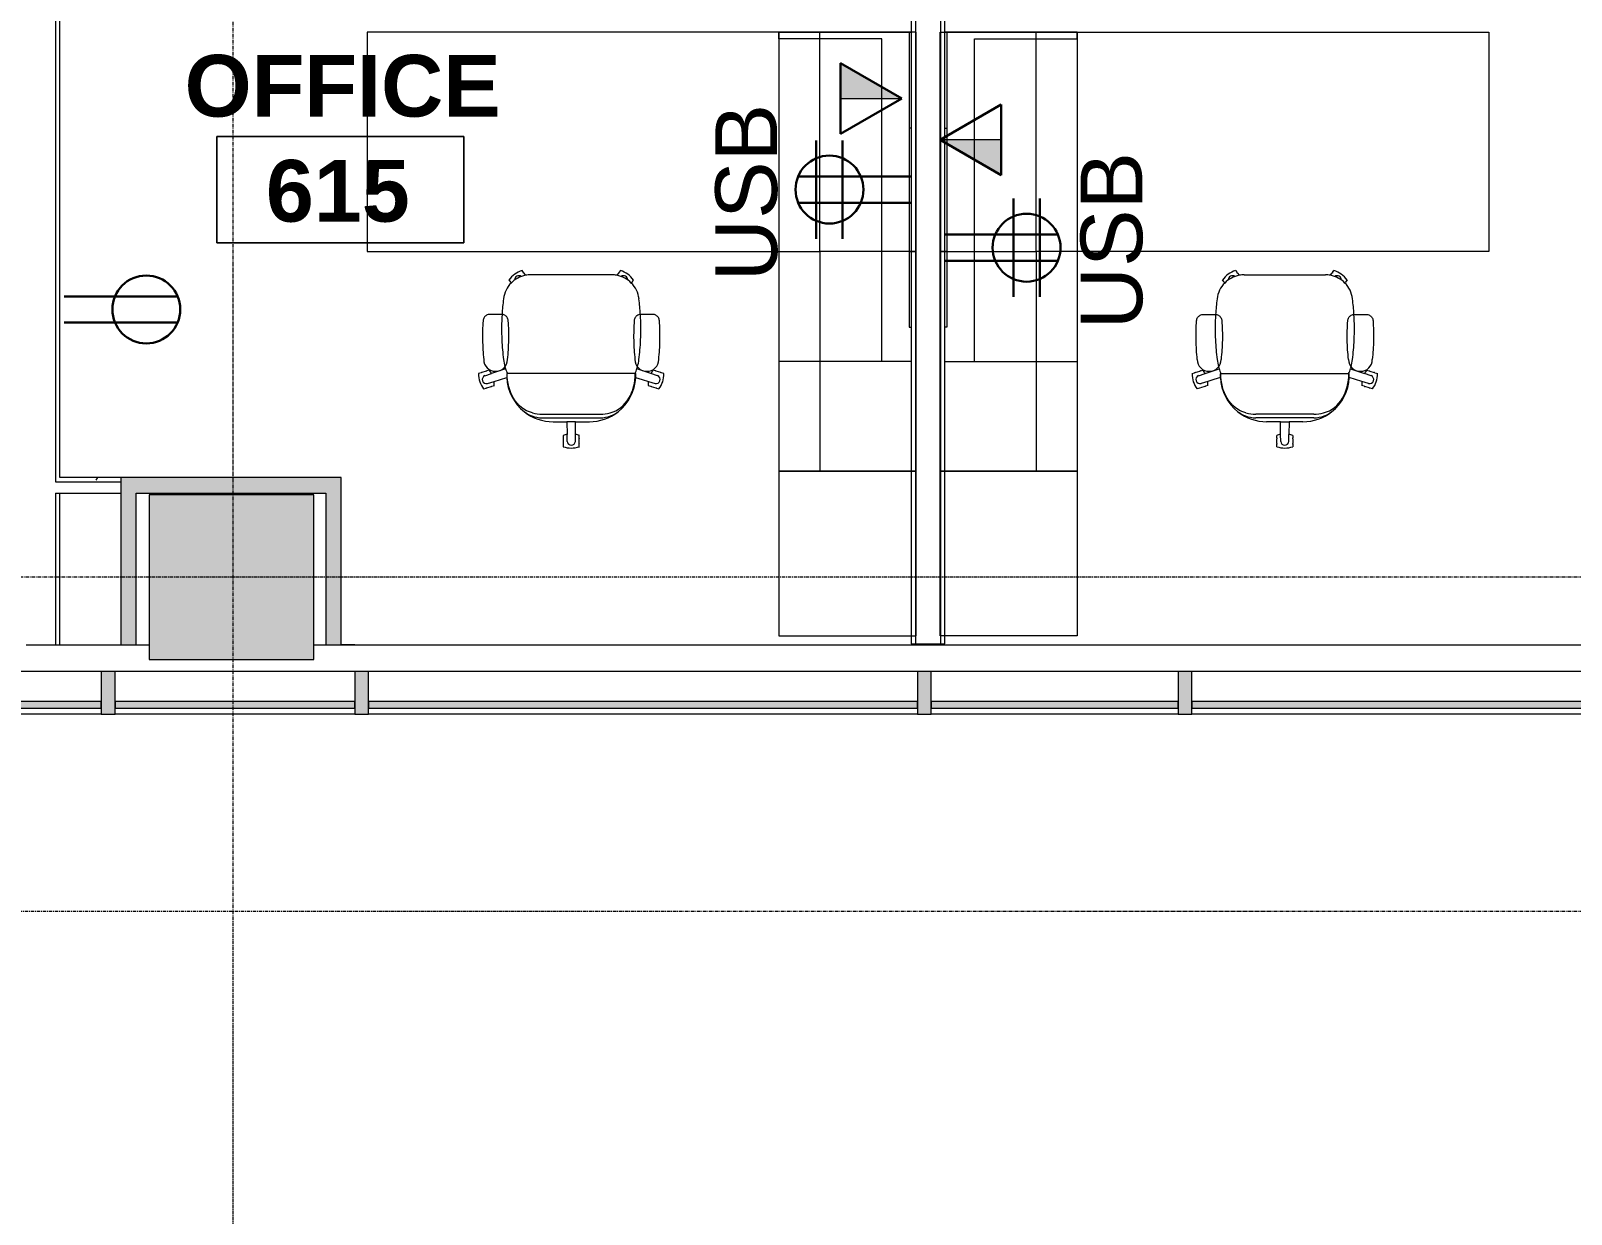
# Model space of a CAD drawing. Header units: inches. Extents: x 2468 to 4886, y -16 to 1381.
# Drawn here: x 3462.8 to 3687.3, y 247.3 to 419.8 of the extents above; entities that cross this region are included whole.
import ezdxf

# ---------------------------------------------------------------- set-up
doc = ezdxf.new("R2010")
doc.units = ezdxf.units.IN
doc.header["$MEASUREMENT"] = 0
doc.linetypes.add('Grid Line 1_2_', pattern=[0.875, 0.5, -0.125, 0.125, -0.125])
for name, color, linetype, lineweight in [('7200-WISCONSIN-AVE-6TH-FLOOR-031418_dwg', 8, 'Continuous', 9), ('A-ANNO-NOTE', 131, 'Continuous', 30), ('A-AREA-IDEN', 2, 'Continuous', 9), ('A-GLAZ-CURT', 52, 'Continuous', 9), ('A-GLAZ-CWMG', 51, 'Continuous', 13), ('A-WALL', 113, 'Continuous', 13), ('A-WALL-PATT', 111, 'Continuous', 13), ('Bb-col', 7, 'Continuous', 9), ('Bb-cor', 7, 'Continuous', 9), ('I-FURN', 30, 'Continuous', 9), ('I-WALL', 2, 'Continuous', 13), ('Propidex Polylines', 7, 'Continuous', 9), ('S-COLS', 52, 'Continuous', 13), ('S-GRID', 1, 'Continuous', 9)]:
    doc.layers.add(name, color=color, linetype=linetype, lineweight=lineweight)
doc.styles.add('Swis721 Lt BT', font='swissl.ttf', dxfattribs={"height": 9})
doc.styles.add('Swis721 Lt BT_B', font='', dxfattribs={"height": 9})
doc.styles.get('Swis721 Lt BT_B').set_extended_font_data('Swis721 Lt BT', bold=True)
pattern_1 = [(0, (0, 0), (30.72, 7.68), [1.267, -21.773, 1.267, -21.773, -122.88]), (0, (0, 0), (30.72, 7.68), [-46.08, 1.267, -44.813, 1.267, -21.773, -53.76]), (0, (0, 0), (30.72, 7.68), [-115.2, 1.267, -14.093, 1.267, -37.133]), (120, (11.52, 3.84), (-22.011075, 22.7643), [1.267, -21.773, 1.267, -21.773, -122.88]), (120, (11.52, 3.84), (-22.011075, 22.7643), [-46.08, 1.267, -44.813, 1.267, -21.773, -53.76]), (120, (11.52, 3.84), (-22.011075, 22.7643), [-115.2, 1.267, -14.093, 1.267, -37.133]), (240, (15.36, 19.2), (-8.708925, -30.4443), [1.267, -21.773, 1.267, -21.773, -122.88]), (240, (15.36, 19.2), (-8.708925, -30.4443), [-46.08, 1.267, -44.813, 1.267, -21.773, -53.76]), (240, (15.36, 19.2), (-8.708925, -30.4443), [-115.2, 1.267, -14.093, 1.267, -37.133])]

# ---------------------------------------------------------------- blocks, each defined once
blk = doc.blocks.new('Concrete-Rectangular-Column - 24 x 24-4901126-6TH FLOOR POWER _ SIGNAL')
at = {"layer": 'S-COLS', "lineweight": 9}
blk.add_hatch(color=7, dxfattribs=at).paths.add_polyline_path([(-12, -12), (12, -12), (12, 12), (-12, 12), (-12, 8.85)], flags=0)
at = {"layer": 'S-COLS', "color": 8, "lineweight": 20}
for p, q in [((12, 12), (-12, 12)), ((-12, 12), (-12, -12)), ((12, -12), (12, 12)), ((-12, -12), (12, -12))]:
    blk.add_line(p, q, dxfattribs=at)
blk = doc.blocks.new('Table-Teknion-Credenza_Top_for_Freestanding_Storage - CJCT20064-5122620-6TH FLOOR POWER _ SIGNAL')
at = {"layer": 'I-FURN'}
for p, q in [((-32, 10), (32, 10)), ((-32, -9), (-32, 10)), ((32, 10), (32, 4)), ((32, 4), (32, -9.3125)), ((-32, -9.3125), (-32, -9))]:
    blk.add_line(p, q, dxfattribs=at)
blk = doc.blocks.new('Storage-Teknion-Wall_Panel_Open_Shelves - CJWO3HF1432-5122621-6TH FLOOR POWER _ SIGNAL')
at = {"layer": 'I-FURN'}
for p, q in [((-16, 13), (16, 13)), ((-16, -1), (-16, 13)), ((16, 13), (16, -1)), ((16, -1), (-16, -1))]:
    blk.add_line(p, q, dxfattribs=at)
blk = doc.blocks.new('Storage-Teknion-Wall_Panel_Under_Wall_Mount_Storage_Tackable - CJWUT2HF32-5122622-6TH FLOOR POWER _ SIGNAL')
at = {"layer": 'I-FURN'}
for p, q in [((-16, 1), (16, 1)), ((-16, 0), (-16, 1)), ((16, 0), (-16, 0)), ((16, 1), (16, 0))]:
    blk.add_line(p, q, dxfattribs=at)
blk = doc.blocks.new('Support-Teknion-Power_Trunk_with_End_Gable - CJPTG292048-V29-6TH FLOOR POWER _ SIGNAL')
at = {"layer": 'I-FURN'}
for p, q in [((-24, 4.3125), (-24, 0)), ((-19, 4), (-19, 4.3125)), ((10, 4), (-19, 4)), ((10, 4.3125), (10, 4)), ((24, 4), (24, 4.3125)), ((24, -9), (24, 4)), ((-24, 0), (-8, 0)), ((-8, 0), (23, 0)), ((23, 0), (23, -9)), ((23, -9), (23, -15)), ((24, -15), (24, -9)), ((23, -15), (24, -15))]:
    blk.add_line(p, q, dxfattribs=at)
blk = doc.blocks.new('Table-Teknion-Run_Off_Fixed_Journal_Leg - CJRF3266-5471392-6TH FLOOR POWER _ SIGNAL')
at = {"layer": 'I-FURN'}
for p, q in [((-33, 16), (33, 16)), ((-33, -16), (-33, 16)), ((33, 16), (33, -16)), ((33, -16), (-33, -16))]:
    blk.add_line(p, q, dxfattribs=at)
blk = doc.blocks.new('Storage-Teknion-Tower_Pedestal_Coat_and_Open_Shelves - CJTPF692024-5122624-6TH FLOOR POWER _ SIGNAL')
at = {"layer": 'I-FURN'}
for p, q in [((-12, 0), (12, 0)), ((-12, -20), (-12, 0)), ((12, 0), (12, -20)), ((12, -20), (-12, -20))]:
    blk.add_line(p, q, dxfattribs=at)
blk = doc.blocks.new('Chair-Teknion-Projek - No Headrest_  Fixed T-Arms-V30-6TH FLOOR POWER _ SIGNAL')
at = {"layer": 'I-FURN'}
for p, q in [((-7.17, 11.87), (-6.95, 11.57)), ((-6.88, 11.48), (-6.65, 11.17)), ((-5.91, 11.24), (5.91, 11.24)), ((6.65, 11.17), (6.88, 11.48)), ((6.95, 11.57), (7.17, 11.87)), ((-8.86, 10.18), (-9.08, 10.49)), ((-8.76, 10.04), (-8.79, 10.09)), ((8.79, 10.09), (8.76, 10.04)), ((9.08, 10.49), (8.86, 10.18)), ((-11.87, 5.48), (-11.02, 5.48)), ((-11.02, 5.48), (-10.17, 5.48)), ((10.17, 5.48), (11.02, 5.48)), ((11.02, 5.48), (11.87, 5.48)), ((-13.51, -3.15), (-13.15, -3.03)), ((-13.04, -2.99), (-12.4, -2.79)), ((-12.59, -3.46), (-11.62, -3.13)), ((-12.29, -2.75), (-11.93, -2.64)), ((-11.24, -4.3), (-12.21, -4.6)), ((-9.39, -3.16), (9.39, -3.16)), ((12.22, -4.6), (11.24, -4.3)), ((12.59, -3.46), (11.62, -3.13)), ((11.93, -2.64), (12.29, -2.75)), ((12.4, -2.79), (13.04, -2.99)), ((13.15, -3.03), (13.51, -3.15)), ((-12.42, -5.28), (-12.78, -5.39)), ((-11.67, -5.03), (-12.31, -5.24)), ((-11.2, -4.88), (-11.56, -5)), ((11.56, -5), (11.2, -4.88)), ((12.31, -5.24), (11.67, -5.03)), ((12.78, -5.39), (12.42, -5.28)), ((4.23, -9.07), (-4.23, -9.07)), ((4.23, -9.61), (-4.23, -9.61)), ((-0.63, -10.17), (-2.65, -10.17)), ((-0.61, -12.02), (-0.63, -10.17)), ((-0.63, -10.17), (0.64, -10.17)), ((0.64, -10.17), (0.61, -12.02)), ((2.65, -10.17), (0.64, -10.17)), ((-1.18, -12.54), (-1.18, -12.17)), ((-1.18, -13.33), (-1.18, -12.66)), ((-1.18, -13.82), (-1.18, -13.45)), ((-0.6, -13.04), (-0.61, -12.02)), ((0.6, -13.04), (0.61, -12.02)), ((1.18, -12.17), (1.18, -12.54)), ((1.18, -12.66), (1.18, -13.33)), ((1.18, -13.45), (1.18, -13.82))]:
    blk.add_line(p, q, dxfattribs=at)
at = {"layer": 'I-FURN', "flags": 128}
for points in [[(-11.62, -3.13), (-10.6, -2.79), (-9.58, -2.44)], [(-9.39, -3.72), (-10.32, -4.01), (-11.24, -4.3)], [(11.24, -4.3), (10.32, -4.01), (9.39, -3.72)], [(9.58, -2.44), (10.6, -2.79), (11.62, -3.13)]]:
    blk.add_lwpolyline(points, dxfattribs=at)
at = {"layer": 'I-FURN'}
for centre, radius, start, end in [((-6.1, 8.39), 3.64, 107.0766, 144.9234), ((-7, 11.54), 0.062, 320.5051, 36), ((-6.93, 11.44), 0.062, 36, 111.4949), ((-5.91, 7.24), 4, 90, 100.7159), ((5.91, 7.24), 4, 79.2841, 90), ((6.93, 11.44), 0.062, 68.5051, 144), ((7, 11.54), 0.062, 144, 219.4949), ((6.1, 8.39), 3.64, 35.0766, 72.9234), ((-5.91, 7.24), 4, 135.4062, 172.7165), ((-8.81, 10.22), 0.062, 216, 291.4949), ((-8.74, 10.12), 0.062, 140.5051, 216), ((-5.91, 7.24), 4, 100.7159, 135.4062), ((-7.64, 10.51), 0.6, 53.6044, 182.0177), ((5.91, 7.24), 4, 44.5938, 79.2841), ((7.64, 10.51), 0.6, 357.9823, 126.3956), ((5.91, 7.24), 4, 7.2835, 44.5938), ((8.81, 10.22), 0.062, 248.5051, 324), ((8.74, 10.12), 0.062, 324, 39.4949), ((24.63, 3.33), 34.78, 172.7165, 176.4781), ((-24.63, 3.33), 34.78, 3.5219, 7.2835), ((24.63, 3.33), 34.78, 176.4781, 182.5921), ((-24.63, 3.33), 34.78, 357.4079, 3.5219), ((24.25, 3.32), 34.4, 182.6596, 187.3674), ((-24.25, 3.32), 34.4, 352.6326, 357.3404), ((-11.07, -1.13), 1.68, 178.9486, 271.7629), ((-10.97, -1.13), 1.68, 268.2371, 1.0513), ((-1.73, -0.04), 8.21, 187.3674, 194.9992), ((-1.73, -0.04), 8.21, 194.9992, 196.9886), ((10.97, -1.13), 1.68, 178.9487, 271.7629), ((1.73, -0.04), 8.21, 343.0114, 345.0008), ((1.73, -0.04), 8.21, 345.0008, 352.6326), ((11.07, -1.13), 1.68, 268.2371, 1.0514), ((-9.87, -3.21), 3.64, 179.0766, 216.9234), ((-13.13, -3.09), 0.062, 32.5051, 108), ((-13.02, -3.05), 0.062, 108, 183.4949), ((-12.36, -4.01), 0.6, 112.6052, 284.2997), ((-12.38, -2.85), 0.062, 32.5051, 108), ((-12.27, -2.81), 0.062, 108, 183.4949), ((-14.86, -4.83), 3.65, 27.6577, 36.875), ((-14.86, -4.83), 3.65, 359.125, 8.3423), ((-5.24, -1.24), 4.5, 195.45, 205.2697), ((-3.3, -3.44), 6.1, 177.3817, 182.6183), ((-2.64, -3.42), 6.76, 182.5778, 231.7498), ((2.64, -3.42), 6.76, 308.2502, 357.4222), ((5.25, -1.25), 4.49, 334.7208, 344.5595), ((2.64, -3.42), 6.76, 357.298, 2.149), ((14.86, -4.83), 3.65, 171.6577, 180.875), ((14.86, -4.83), 3.65, 143.125, 152.3423), ((12.36, -4.01), 0.6, 256.6052, 67.3948), ((12.27, -2.81), 0.062, 356.5051, 72), ((12.38, -2.85), 0.062, 72, 147.4949), ((9.87, -3.21), 3.64, 323.0766, 0.9234), ((13.02, -3.05), 0.062, 356.5051, 72), ((13.13, -3.09), 0.062, 72, 147.4949), ((-12.44, -5.22), 0.062, 288, 3.4949), ((-12.33, -5.18), 0.062, 212.5051, 288), ((-11.69, -4.98), 0.062, 288, 3.4949), ((-11.58, -4.94), 0.062, 212.5051, 288), ((11.58, -4.94), 0.062, 252, 327.4949), ((11.69, -4.98), 0.062, 176.5051, 252), ((12.33, -5.18), 0.062, 252, 327.4949), ((12.44, -5.22), 0.062, 176.5051, 252), ((-2.65, -3.42), 6.75, 231.7498, 270), ((-4.23, -5.34), 4.26, 232.4396, 249.1668), ((-4.46, -4.82), 4.25, 253.6072, 273.1858), ((2.65, -3.42), 6.75, 270, 308.2502), ((4.46, -4.82), 4.25, 266.8142, 286.3928), ((4.23, -5.34), 4.26, 290.8332, 307.5604), ((-4.23, -5.34), 4.26, 249.1668, 270), ((4.23, -5.34), 4.26, 270, 290.8332), ((0, -15.62), 3.65, 99.6577, 108.875), ((-1.12, -12.54), 0.062, 180, 255.4949), ((-1.12, -12.66), 0.062, 104.5051, 180), ((-1.12, -13.33), 0.062, 180, 255.4949), ((-1.12, -13.45), 0.062, 104.5051, 180), ((0, -12.99), 0.6, 184.6052, 355.3948), ((0, -15.62), 3.65, 71.125, 80.3423), ((1.12, -12.54), 0.062, 284.5051, 0), ((1.12, -12.66), 0.062, 360, 75.4949), ((1.12, -13.33), 0.062, 284.5051, 360), ((1.12, -13.45), 0.062, 360, 75.4949), ((0, -10.37), 3.64, 251.0766, 288.9234)]:
    blk.add_arc(centre, radius, start, end, dxfattribs=at)
for points in [[(-12.75, -1.09), (-12.85, -0.16), (-12.97, 1.72), (-12.93, 3.6), (-12.86, 4.54)], [(-12.86, 4.54), (-12.85, 4.63), (-12.82, 4.79), (-12.71, 5.02), (-12.55, 5.21), (-12.35, 5.36), (-12.12, 5.46), (-11.95, 5.48), (-11.87, 5.48)], [(-10.17, 5.48), (-10.08, 5.48), (-9.92, 5.46), (-9.68, 5.36), (-9.48, 5.21), (-9.32, 5.02), (-9.21, 4.79), (-9.18, 4.63), (-9.18, 4.54)], [(-9.18, 4.54), (-9.11, 3.6), (-9.06, 1.72), (-9.18, -0.16), (-9.29, -1.09)], [(9.29, -1.09), (9.18, -0.16), (9.06, 1.72), (9.11, 3.6), (9.18, 4.54)], [(9.18, 4.54), (9.18, 4.63), (9.21, 4.79), (9.32, 5.02), (9.48, 5.21), (9.68, 5.36), (9.92, 5.46), (10.08, 5.48), (10.17, 5.48)], [(11.87, 5.48), (11.95, 5.48), (12.12, 5.46), (12.35, 5.36), (12.55, 5.21), (12.71, 5.02), (12.82, 4.79), (12.85, 4.63), (12.86, 4.54)], [(12.86, 4.54), (12.93, 3.6), (12.97, 1.72), (12.85, -0.16), (12.75, -1.09)], [(-5.66, -8.9), (-8.07, -8.21), (-9.33, -5.79), (-9.33, -3.16)], [(5.66, -8.9), (8.07, -8.21), (9.33, -5.79), (9.33, -3.16)]]:
    blk.add_open_spline(points, degree=3, dxfattribs=at)
blk = doc.blocks.new('Storage-Teknion-Pedestal_Unfinished_Top_2_High - CJPCSB2016-5122890-6TH FLOOR POWER _ SIGNAL')
at = {"layer": 'I-FURN'}
for p, q in [((-8, 0), (8, 0)), ((-8, -6), (-8, 0)), ((8, 0), (8, -6)), ((-8, -19.3125), (-8, -6)), ((8, -6), (8, -19.3125))]:
    blk.add_line(p, q, dxfattribs=at)
blk = doc.blocks.new('Table-Teknion-Credenza_Top_for_Freestanding_Storage - CJCT20064-V36-6TH FLOOR POWER _ SIGNAL')
at = {"layer": 'I-FURN'}
for p, q in [((-32, 9.3125), (-32, 9)), ((-32, 9), (-32, -10)), ((32, -4), (32, 9.3125)), ((32, -10), (32, -4)), ((-32, -10), (32, -10))]:
    blk.add_line(p, q, dxfattribs=at)
blk = doc.blocks.new('Storage-Teknion-Wall_Panel_Open_Shelves - CJWO3HF1432-5115850-6TH FLOOR POWER _ SIGNAL')
at = {"layer": 'I-FURN'}
for p, q in [((16, 1), (-16, 1)), ((-16, 1), (-16, -13)), ((16, -13), (16, 1)), ((-16, -13), (16, -13))]:
    blk.add_line(p, q, dxfattribs=at)
blk = doc.blocks.new('Storage-Teknion-Wall_Panel_Under_Wall_Mount_Storage_Tackable - CJWUT2HF32-5115851-6TH FLOOR POWER _ SIGNAL')
at = {"layer": 'I-FURN'}
for p, q in [((16, 0), (-16, 0)), ((-16, 0), (-16, -1)), ((-16, -1), (16, -1)), ((16, -1), (16, 0))]:
    blk.add_line(p, q, dxfattribs=at)
blk = doc.blocks.new('Support-Teknion-Power_Trunk_with_End_Gable - CJPTG292048-V37-6TH FLOOR POWER _ SIGNAL')
at = {"layer": 'I-FURN'}
for p, q in [((23, 15), (24, 15)), ((23, 9), (23, 15)), ((24, 15), (24, 9)), ((23, 0), (23, 9)), ((24, 9), (24, -4)), ((-24, 0), (-8, 0)), ((-24, -4.3125), (-24, 0)), ((-8, 0), (23, 0)), ((-19, -4), (-19, -4.3125)), ((10, -4), (-19, -4)), ((10, -4.3125), (10, -4)), ((24, -4), (24, -4.3125))]:
    blk.add_line(p, q, dxfattribs=at)
blk = doc.blocks.new('Table-Teknion-Run_Off_Fixed_Journal_Leg - CJRF3266-5115852-6TH FLOOR POWER _ SIGNAL')
at = {"layer": 'I-FURN'}
for p, q in [((33, 16), (-33, 16)), ((-33, 16), (-33, -16)), ((33, -16), (33, 16)), ((-33, -16), (33, -16))]:
    blk.add_line(p, q, dxfattribs=at)
blk = doc.blocks.new('Storage-Teknion-Tower_Pedestal_Coat_and_Open_Shelves - CJTPF692024-5115853-6TH FLOOR POWER _ SIGNAL')
at = {"layer": 'I-FURN'}
for p, q in [((12, 20), (-12, 20)), ((-12, 20), (-12, 0)), ((12, 0), (12, 20)), ((-12, 0), (12, 0))]:
    blk.add_line(p, q, dxfattribs=at)
blk = doc.blocks.new('Chair-Teknion-Projek - No Headrest_  Fixed T-Arms-V46-6TH FLOOR POWER _ SIGNAL')
at = {"layer": 'I-FURN'}
for p, q in [((-1.18, 13.82), (-1.18, 13.45)), ((1.18, 13.45), (1.18, 13.82)), ((-1.18, 13.33), (-1.18, 12.66)), ((-1.18, 12.54), (-1.18, 12.17)), ((-0.61, 12.02), (-0.63, 10.17)), ((-0.6, 13.04), (-0.61, 12.02)), ((0.6, 13.04), (0.61, 12.02)), ((0.64, 10.17), (0.61, 12.02)), ((1.18, 12.66), (1.18, 13.33)), ((1.18, 12.17), (1.18, 12.54)), ((4.23, 9.61), (-4.23, 9.61)), ((4.23, 9.07), (-4.23, 9.07)), ((-0.63, 10.17), (-2.65, 10.17)), ((-0.63, 10.17), (0.64, 10.17)), ((2.65, 10.17), (0.64, 10.17)), ((-12.42, 5.28), (-12.78, 5.39)), ((-11.67, 5.03), (-12.31, 5.24)), ((-11.24, 4.3), (-12.21, 4.6)), ((-11.2, 4.88), (-11.56, 5)), ((11.56, 5), (11.2, 4.88)), ((12.22, 4.6), (11.24, 4.3)), ((12.31, 5.24), (11.67, 5.03)), ((12.78, 5.39), (12.42, 5.28)), ((-13.51, 3.15), (-13.15, 3.03)), ((-13.04, 2.99), (-12.4, 2.79)), ((-12.59, 3.46), (-11.62, 3.13)), ((-12.29, 2.75), (-11.93, 2.64)), ((-9.39, 3.16), (9.39, 3.16)), ((12.59, 3.46), (11.62, 3.13)), ((11.93, 2.64), (12.29, 2.75)), ((12.4, 2.79), (13.04, 2.99)), ((13.15, 3.03), (13.51, 3.15)), ((-11.87, -5.48), (-11.02, -5.48)), ((-11.02, -5.48), (-10.17, -5.48)), ((10.17, -5.48), (11.02, -5.48)), ((11.02, -5.48), (11.87, -5.48)), ((-8.86, -10.18), (-9.08, -10.49)), ((-8.76, -10.04), (-8.79, -10.09)), ((-6.88, -11.48), (-6.65, -11.17)), ((6.65, -11.17), (6.88, -11.48)), ((8.79, -10.09), (8.76, -10.04)), ((9.08, -10.49), (8.86, -10.18)), ((-7.17, -11.87), (-6.95, -11.57)), ((-5.91, -11.24), (5.91, -11.24)), ((6.95, -11.57), (7.17, -11.87))]:
    blk.add_line(p, q, dxfattribs=at)
at = {"layer": 'I-FURN', "flags": 128}
for points in [[(-11.62, 3.13), (-10.6, 2.79), (-9.58, 2.44)], [(-9.39, 3.72), (-10.32, 4.01), (-11.24, 4.3)], [(11.24, 4.3), (10.32, 4.01), (9.39, 3.72)], [(9.58, 2.44), (10.6, 2.79), (11.62, 3.13)]]:
    blk.add_lwpolyline(points, dxfattribs=at)
at = {"layer": 'I-FURN'}
for centre, radius, start, end in [((0, 10.37), 3.64, 71.0766, 108.9234), ((0, 12.99), 0.6, 4.6052, 175.3948), ((-1.12, 13.45), 0.062, 180, 255.4949), ((-1.12, 13.33), 0.062, 104.5051, 180), ((-1.12, 12.66), 0.062, 180, 255.4949), ((-1.12, 12.54), 0.062, 104.5051, 180), ((0, 15.62), 3.65, 251.125, 260.3423), ((0, 15.62), 3.65, 279.6577, 288.875), ((1.12, 13.45), 0.062, 284.5051, 0), ((1.12, 13.33), 0.062, 0, 75.4949), ((1.12, 12.66), 0.062, 284.5051, 0), ((1.12, 12.54), 0.062, 360, 75.4949), ((-2.65, 3.42), 6.75, 90, 128.2502), ((-4.23, 5.34), 4.26, 110.8332, 127.5604), ((-4.23, 5.34), 4.26, 90, 110.8332), ((-4.46, 4.82), 4.25, 86.8142, 106.3928), ((2.65, 3.42), 6.75, 51.7498, 90), ((4.23, 5.34), 4.26, 69.1668, 90), ((4.46, 4.82), 4.25, 73.6072, 93.1858), ((4.23, 5.34), 4.26, 52.4396, 69.1668), ((-2.64, 3.42), 6.76, 128.2502, 177.4222), ((2.64, 3.42), 6.76, 2.5778, 51.7498), ((-9.87, 3.21), 3.64, 143.0766, 180.9234), ((-12.36, 4.01), 0.6, 75.7003, 247.3948), ((-12.44, 5.22), 0.062, 356.5051, 72), ((-12.33, 5.18), 0.062, 72, 147.4949), ((-11.69, 4.98), 0.062, 356.5051, 72), ((-11.58, 4.94), 0.062, 72, 147.4949), ((-14.86, 4.83), 3.65, 351.6577, 0.875), ((14.86, 4.83), 3.65, 179.125, 188.3423), ((11.58, 4.94), 0.062, 32.5051, 108), ((11.69, 4.98), 0.062, 108, 183.4949), ((12.36, 4.01), 0.6, 292.6052, 103.3948), ((12.33, 5.18), 0.062, 32.5051, 108), ((12.44, 5.22), 0.062, 108, 183.4949), ((9.87, 3.21), 3.64, 359.0766, 36.9234), ((-13.13, 3.09), 0.062, 252, 327.4949), ((-13.02, 3.05), 0.062, 176.5051, 252), ((-11.07, 1.13), 1.68, 88.2371, 181.0514), ((-12.38, 2.85), 0.062, 252, 327.4949), ((-12.27, 2.81), 0.062, 176.5051, 252), ((-14.86, 4.83), 3.65, 323.125, 332.3423), ((-10.97, 1.13), 1.68, 358.9487, 91.7629), ((-1.73, 0.04), 8.21, 163.0114, 165.0008), ((-5.24, 1.24), 4.5, 154.7303, 164.55), ((-3.3, 3.44), 6.1, 177.3817, 182.6183), ((10.97, 1.13), 1.68, 88.2371, 181.0513), ((5.25, 1.25), 4.49, 15.4405, 25.2792), ((2.64, 3.42), 6.76, 357.851, 2.702), ((1.73, 0.04), 8.21, 14.9992, 16.9886), ((11.07, 1.13), 1.68, 358.9486, 91.7629), ((14.86, 4.83), 3.65, 207.6577, 216.875), ((12.27, 2.81), 0.062, 288, 3.4949), ((12.38, 2.85), 0.062, 212.5051, 288), ((13.02, 3.05), 0.062, 288, 3.4949), ((13.13, 3.09), 0.062, 212.5051, 288), ((24.25, -3.32), 34.4, 172.6326, 177.3404), ((-1.73, 0.04), 8.21, 165.0008, 172.6326), ((1.73, 0.04), 8.21, 7.3674, 14.9992), ((-24.25, -3.32), 34.4, 2.6596, 7.3674), ((24.63, -3.33), 34.78, 177.4079, 183.5219), ((-24.63, -3.33), 34.78, 356.4781, 2.5921), ((24.63, -3.33), 34.78, 183.5219, 187.2835), ((-24.63, -3.33), 34.78, 352.7165, 356.4781), ((-5.91, -7.24), 4, 187.2835, 224.5938), ((5.91, -7.24), 4, 315.4062, 352.7165), ((-6.1, -8.39), 3.64, 215.0766, 252.9234), ((-8.81, -10.22), 0.062, 68.5051, 144), ((-8.74, -10.12), 0.062, 144, 219.4949), ((-5.91, -7.24), 4, 224.5938, 259.2841), ((-7.64, -10.51), 0.6, 177.9823, 306.3956), ((-5.91, -7.24), 4, 259.2841, 270), ((5.91, -7.24), 4, 270, 280.7159), ((5.91, -7.24), 4, 280.7159, 315.4062), ((6.1, -8.39), 3.64, 287.0766, 324.9234), ((7.64, -10.51), 0.6, 233.6044, 2.0177), ((8.74, -10.12), 0.062, 320.5051, 36), ((8.81, -10.22), 0.062, 36, 111.4949), ((-6.93, -11.44), 0.062, 248.5051, 324), ((-7, -11.54), 0.062, 324, 39.4949), ((6.93, -11.44), 0.062, 216, 291.4949), ((7, -11.54), 0.062, 140.5051, 216)]:
    blk.add_arc(centre, radius, start, end, dxfattribs=at)
for points in [[(-5.66, 8.9), (-8.07, 8.21), (-9.33, 5.79), (-9.33, 3.16)], [(5.66, 8.9), (8.07, 8.21), (9.33, 5.79), (9.33, 3.16)], [(-12.75, 1.09), (-12.85, 0.16), (-12.97, -1.72), (-12.93, -3.6), (-12.86, -4.54)], [(-9.18, -4.54), (-9.11, -3.6), (-9.06, -1.72), (-9.18, 0.16), (-9.29, 1.09)], [(9.29, 1.09), (9.18, 0.16), (9.06, -1.72), (9.11, -3.6), (9.18, -4.54)], [(12.86, -4.54), (12.93, -3.6), (12.97, -1.72), (12.85, 0.16), (12.75, 1.09)], [(-12.86, -4.54), (-12.85, -4.63), (-12.82, -4.79), (-12.71, -5.02), (-12.55, -5.21), (-12.35, -5.36), (-12.12, -5.46), (-11.95, -5.48), (-11.87, -5.48)], [(-10.17, -5.48), (-10.08, -5.48), (-9.92, -5.46), (-9.68, -5.36), (-9.48, -5.21), (-9.32, -5.02), (-9.21, -4.79), (-9.18, -4.63), (-9.18, -4.54)], [(9.18, -4.54), (9.18, -4.63), (9.21, -4.79), (9.32, -5.02), (9.48, -5.21), (9.68, -5.36), (9.92, -5.46), (10.08, -5.48), (10.17, -5.48)], [(11.87, -5.48), (11.95, -5.48), (12.12, -5.46), (12.35, -5.36), (12.55, -5.21), (12.71, -5.02), (12.82, -4.79), (12.85, -4.63), (12.86, -4.54)]]:
    blk.add_open_spline(points, degree=3, dxfattribs=at)
blk = doc.blocks.new('Storage-Teknion-Pedestal_Unfinished_Top_2_High - CJPCSB2016-V38-6TH FLOOR POWER _ SIGNAL')
at = {"layer": 'I-FURN'}
for p, q in [((-8, 19.3125), (-8, 6)), ((8, 6), (8, 19.3125)), ((-8, 6), (-8, 0)), ((8, 0), (8, 6)), ((-8, 0), (8, 0))]:
    blk.add_line(p, q, dxfattribs=at)
blk = doc.blocks.new('System Panel - Glazed-5927105-6TH FLOOR POWER _ SIGNAL')
at = {"layer": 'A-GLAZ-CURT'}
blk.add_hatch(color=7, dxfattribs=at).paths.add_polyline_path([(42.06, -0.5), (42.06, 0.5), (-42.06, 0.5), (-42.06, -0.5)], flags=0)
at = {"layer": 'A-GLAZ-CURT', "color": 8, "lineweight": 20}
for p, q in [((42.06, 0.5), (-42.06, 0.5)), ((-42.06, 0.5), (-42.06, -0.5)), ((42.06, -0.5), (42.06, 0.5)), ((-42.06, -0.5), (42.06, -0.5))]:
    blk.add_line(p, q, dxfattribs=at)
blk = doc.blocks.new('System Panel - Glazed-5927106-6TH FLOOR POWER _ SIGNAL')
at = {"layer": 'A-GLAZ-CURT'}
blk.add_hatch(color=7, dxfattribs=at).paths.add_polyline_path([(17.48, -0.5), (17.48, 0.5), (-17.48, 0.5), (-17.48, -0.5)], flags=0)
at = {"layer": 'A-GLAZ-CURT', "color": 8, "lineweight": 20}
for p, q in [((17.48, 0.5), (-17.48, 0.5)), ((-17.48, 0.5), (-17.48, -0.5)), ((17.48, -0.5), (17.48, 0.5)), ((-17.48, -0.5), (17.48, -0.5))]:
    blk.add_line(p, q, dxfattribs=at)
blk = doc.blocks.new('System Panel - Glazed-5927107-6TH FLOOR POWER _ SIGNAL')
at = {"layer": 'A-GLAZ-CURT'}
blk.add_hatch(color=7, dxfattribs=at).paths.add_polyline_path([(40, -0.5), (40, 0.5), (-40, 0.5), (-40, -0.5)], flags=0)
at = {"layer": 'A-GLAZ-CURT', "color": 8, "lineweight": 20}
for p, q in [((40, 0.5), (-40, 0.5)), ((-40, 0.5), (-40, -0.5)), ((40, -0.5), (40, 0.5)), ((-40, -0.5), (40, -0.5))]:
    blk.add_line(p, q, dxfattribs=at)
blk = doc.blocks.new('System Panel - Glazed-5927108-6TH FLOOR POWER _ SIGNAL')
at = {"layer": 'A-GLAZ-CURT'}
blk.add_hatch(color=7, dxfattribs=at).paths.add_polyline_path([(18, -0.5), (18, 0.5), (-18, 0.5), (-18, -0.5)], flags=0)
at = {"layer": 'A-GLAZ-CURT', "color": 8, "lineweight": 20}
for p, q in [((18, 0.5), (-18, 0.5)), ((-18, 0.5), (-18, -0.5)), ((18, -0.5), (18, 0.5)), ((-18, -0.5), (18, -0.5))]:
    blk.add_line(p, q, dxfattribs=at)
blk = doc.blocks.new('Rectangular Mullion - 2_ x 6_ rectangular-5927116-6TH FLOOR POWER _ SIGNAL')
at = {"layer": 'A-GLAZ-CWMG', "lineweight": 9}
blk.add_hatch(color=7, dxfattribs=at).paths.add_polyline_path([(-1, 1.37), (1, 1.37), (1, -4.88), (-1, -4.88), (-1, -3.1)], flags=0)
at = {"layer": 'A-GLAZ-CWMG', "color": 8, "lineweight": 20}
for p, q in [((-1, 1.37), (1, 1.37)), ((-1, -4.88), (-1, 1.37)), ((1, 1.37), (1, -4.88)), ((1, -4.88), (-1, -4.88))]:
    blk.add_line(p, q, dxfattribs=at)
blk = doc.blocks.new('Rectangular Mullion - 2_ x 6_ rectangular-5909326-6TH FLOOR POWER _ SIGNAL')
at = {"layer": 'A-GLAZ-CWMG', "lineweight": 9}
for p, q in [((3473.04, 326.38), (3388.91, 326.38)), ((3473.04, 320.13), (3388.91, 320.13))]:
    blk.add_line(p, q, dxfattribs=at)
blk = doc.blocks.new('Rectangular Mullion - 2_ x 6_ rectangular-5909327-6TH FLOOR POWER _ SIGNAL')
at = {"layer": 'A-GLAZ-CWMG', "lineweight": 9}
for p, q in [((3510, 326.38), (3475.04, 326.38)), ((3510, 320.13), (3475.04, 320.13))]:
    blk.add_line(p, q, dxfattribs=at)
blk = doc.blocks.new('Rectangular Mullion - 2_ x 6_ rectangular-5909328-6TH FLOOR POWER _ SIGNAL')
at = {"layer": 'A-GLAZ-CWMG', "lineweight": 9}
for p, q in [((3592, 326.38), (3512, 326.38)), ((3592, 320.13), (3512, 320.13))]:
    blk.add_line(p, q, dxfattribs=at)
blk = doc.blocks.new('Rectangular Mullion - 2_ x 6_ rectangular-5909329-6TH FLOOR POWER _ SIGNAL')
at = {"layer": 'A-GLAZ-CWMG', "lineweight": 9}
for p, q in [((3630, 326.38), (3594, 326.38)), ((3630, 320.13), (3594, 320.13))]:
    blk.add_line(p, q, dxfattribs=at)
blk = doc.blocks.new('7200-WISCONSIN-AVE-6TH-FLOOR-031418_dwg-5450642-6TH FLOOR POWER _ SIGNAL')
at = {"layer": 'Bb-col'}
blk.add_line((3504, 352.13), (3480, 352.13), dxfattribs=at)
at = {"layer": 'Bb-cor'}
for p, q in [((3510, 330.25), (3508, 330.25)), ((3630, 330.25), (3716, 330.25))]:
    blk.add_line(p, q, dxfattribs=at)
at = {"layer": 'Bb-cor', "flags": 128}
for points in [[(3466.98, 330.25), (3475.04, 330.25), (3475.88, 330.25)], [(3510, 330.25), (3594, 330.25), (3630, 330.25)]]:
    blk.add_lwpolyline(points, dxfattribs=at)
at = {"layer": 'Propidex Polylines'}
for p, q in [((3475.04, 330.25), (3475.88, 330.25)), ((3478.13, 330.25), (3480, 330.25)), ((3504, 330.25), (3505.75, 330.25)), ((3508, 330.25), (3510, 330.25)), ((3594, 330.26), (3630, 330.26))]:
    blk.add_line(p, q, dxfattribs=at)
blk = doc.blocks.new('Room Tag - Room Name and Number-3379422-6TH FLOOR POWER _ SIGNAL')
at = {"layer": 'A-AREA-IDEN'}
for p, q in [((-0.1881, -0.1636), (-0.1881, -0.0018)), ((-0.1881, -0.0018), (0.1869, -0.0018)), ((0.1869, -0.0018), (-0.1881, -0.0018)), ((-0.1881, -0.0018), (-0.1881, -0.1636)), ((0.1869, -0.0018), (0.1869, -0.1636)), ((0.1869, -0.1636), (0.1869, -0.0018)), ((0.1869, -0.1636), (-0.1881, -0.1636)), ((-0.1881, -0.1636), (0.1869, -0.1636))]:
    blk.add_line(p, q, dxfattribs=at)

msp = doc.modelspace()

# ---------------------------------------------------------------- hatches: boundary and pattern name
at = {"layer": 'A-ANNO-NOTE', "lineweight": 9}
for points in [[(3580.8, 409.88), (3589.73, 409.88), (3580.8, 415.04)], [(3604.23, 398.72), (3604.23, 403.88), (3595.3, 403.88), (3603.04, 399.41)]]:
    msp.add_hatch(color=256, dxfattribs=at).paths.add_polyline_path(points, flags=0)
at = {"layer": 'A-WALL-PATT', "lineweight": 9}
h = msp.add_hatch(dxfattribs=at)
h.set_pattern_fill('FP_1', color=256, style=0, pattern_type=2)
h.set_pattern_definition(pattern_1)
h.paths.add_polyline_path([(3591.73, 330.39), (3591.73, 331.57), (3591.11, 331.57), (3591.11, 330.39)], flags=0)
h.paths.add_polyline_path([(3591.11, 419.57), (3591.73, 419.57), (3591.73, 503.44), (3591.11, 503.44), (3591.11, 429.67)], flags=0)
h = msp.add_hatch(dxfattribs=at)
h.set_pattern_fill('FP_1', color=256, style=0, pattern_type=2)
h.set_pattern_definition(pattern_1)
h.paths.add_polyline_path([(3466.98, 330.25), (3466.98, 352.38), (3466.36, 352.38), (3466.36, 330.25)], flags=0)
h.paths.add_polyline_path([(3466.75, 354), (3466.98, 354), (3466.98, 502.81), (3466.36, 502.81), (3466.36, 354)], flags=0)
h = msp.add_hatch(dxfattribs=at)
h.set_pattern_fill('FP_1', color=256, style=0, pattern_type=2)
h.set_pattern_definition(pattern_1)
h.paths.add_polyline_path([(3595.36, 330.39), (3595.98, 330.39), (3595.98, 331.57), (3595.36, 331.57)], flags=0)
h.paths.add_polyline_path([(3595.98, 419.57), (3595.98, 502.13), (3595.36, 502.13), (3595.36, 419.57)], flags=0)
h = msp.add_hatch(dxfattribs=at)
h.set_pattern_fill('FP_1', color=256, style=0, pattern_type=2)
h.set_pattern_definition(pattern_1)
h.paths.add_polyline_path([(3475.88, 354), (3475.88, 354.63), (3466.98, 354.63), (3466.98, 354)], flags=0)
for points in [[(3505.75, 352.38), (3505.75, 354.63), (3475.88, 354.63), (3475.88, 352.38), (3504, 352.38)], [(3505.75, 330.25), (3508, 330.25), (3508, 354.63), (3505.75, 354.63), (3505.75, 331.57)], [(3478.12, 330.25), (3478.12, 352.38), (3475.88, 352.38), (3475.88, 330.25)]]:
    msp.add_hatch(color=7, dxfattribs=at).paths.add_polyline_path(points, flags=0)

# ---------------------------------------------------------------- linework, layer by layer
at = {"layer": 'A-ANNO-NOTE', "lineweight": 9}
for p, q in [((3589.73, 409.88), (3580.8, 415.04)), ((3580.8, 415.04), (3580.8, 409.88)), ((3580.8, 409.88), (3589.73, 409.88)), ((3595.3, 403.88), (3604.23, 398.72)), ((3604.23, 403.88), (3595.3, 403.88)), ((3604.23, 398.72), (3604.23, 403.88))]:
    msp.add_line(p, q, dxfattribs=at)
at = {"layer": 'A-ANNO-NOTE'}
for p, q in [((3589.73, 409.88), (3580.8, 415.04)), ((3580.8, 404.72), (3580.8, 415.04)), ((3589.73, 409.88), (3580.8, 404.72)), ((3595.3, 403.88), (3604.23, 409.04)), ((3604.23, 409.04), (3604.23, 398.72)), ((3577.26, 389.45), (3577.26, 403.79)), ((3581.1, 389.45), (3581.1, 403.79)), ((3595.3, 403.88), (3604.23, 398.72)), ((3591.14, 398.54), (3574.62, 398.54)), ((3606, 395.31), (3606, 380.96)), ((3609.83, 395.31), (3609.83, 380.96)), ((3591.14, 394.7), (3574.62, 394.7)), ((3595.95, 390.05), (3612.48, 390.05)), ((3595.95, 386.22), (3612.48, 386.22)), ((3467.64, 381.05), (3484.16, 381.05)), ((3467.64, 377.22), (3484.16, 377.22))]:
    msp.add_line(p, q, dxfattribs=at)
for centre in [(3579.18, 396.62), (3607.91, 388.14), (3479.6, 379.14)]:
    msp.add_circle(centre, 4.95, dxfattribs=at)
at = {"layer": 'A-WALL'}
for p, q in [((3466.36, 503.44), (3466.36, 354)), ((3591.73, 503.44), (3591.73, 330.39)), ((3595.36, 502.13), (3595.36, 330.39)), ((3466.36, 354), (3475.88, 354)), ((3466.36, 352.38), (3466.36, 330.25)), ((3466.36, 352.38), (3466.98, 352.38))]:
    msp.add_line(p, q, dxfattribs=at)
at = {"layer": 'A-WALL', "lineweight": 9}
for p, q in [((3466.98, 330.25), (3475.88, 330.25)), ((3478.12, 330.25), (3480, 330.25)), ((3504, 330.25), (3505.75, 330.25)), ((3508, 330.25), (3716, 330.25))]:
    msp.add_line(p, q, dxfattribs=at)
at = {"layer": 'I-WALL'}
for p, q in [((3591.11, 507), (3591.11, 330.39)), ((3466.98, 354.63), (3466.98, 502.81)), ((3595.98, 330.39), (3595.98, 502.13)), ((3475.88, 354.63), (3466.98, 354.63)), ((3466.98, 330.25), (3466.98, 352.38)), ((3466.98, 352.38), (3475.88, 352.38)), ((3462.11, 330.25), (3466.98, 330.25)), ((3591.11, 330.39), (3595.98, 330.39))]:
    msp.add_line(p, q, dxfattribs=at)
at = {"layer": 'I-WALL', "color": 8, "lineweight": 20}
for p, q in [((3508, 354.63), (3475.88, 354.63)), ((3475.88, 354.63), (3475.88, 330.25)), ((3508, 330.25), (3508, 354.63)), ((3478.12, 352.38), (3505.75, 352.38)), ((3478.12, 330.25), (3478.12, 352.38)), ((3505.75, 352.38), (3505.75, 330.25)), ((3475.88, 330.25), (3478.12, 330.25)), ((3505.75, 330.25), (3508, 330.25))]:
    msp.add_line(p, q, dxfattribs=at)
at = {"layer": 'S-GRID', "linetype": 'Grid Line 1_2_'}
for p, q in [((3492.25, -16.1), (3492.25, 1356.78)), ((4862.49, 340.12), (2467.88, 340.12)), ((2467.88, 291.42), (4862.49, 291.42))]:
    msp.add_line(p, q, dxfattribs=at)

# ---------------------------------------------------------------- block references
at = {"layer": '7200-WISCONSIN-AVE-6TH-FLOOR-031418_dwg', "color": 7}
msp.add_blockref('7200-WISCONSIN-AVE-6TH-FLOOR-031418_dwg-5450642-6TH FLOOR POWER _ SIGNAL', (0, 0), dxfattribs=at)
msp.add_blockref('7200-WISCONSIN-AVE-6TH-FLOOR-031418_dwg-5450642-6TH FLOOR POWER _ SIGNAL', (0, 0), dxfattribs=at)
msp.add_blockref('7200-WISCONSIN-AVE-6TH-FLOOR-031418_dwg-5450642-6TH FLOOR POWER _ SIGNAL', (0, 0), dxfattribs=at)
at = {"layer": 'A-AREA-IDEN', "xscale": 95.99999999999994, "yscale": 95.99999999999994, "zscale": 95.99999999999994}
msp.add_blockref('Room Tag - Room Name and Number-3379422-6TH FLOOR POWER _ SIGNAL', (3507.93, 404.54), dxfattribs=at)
at = {"layer": 'A-GLAZ-CURT'}
for name, p in [('System Panel - Glazed-5927105-6TH FLOOR POWER _ SIGNAL', (3430.98, 321.5)), ('System Panel - Glazed-5927106-6TH FLOOR POWER _ SIGNAL', (3492.52, 321.5)), ('System Panel - Glazed-5927107-6TH FLOOR POWER _ SIGNAL', (3552, 321.5)), ('System Panel - Glazed-5927108-6TH FLOOR POWER _ SIGNAL', (3612, 321.5)), ('System Panel - Glazed-5927107-6TH FLOOR POWER _ SIGNAL', (3672, 321.5))]:
    msp.add_blockref(name, p, dxfattribs=at)
at = {"layer": 'A-GLAZ-CWMG', "lineweight": 9}
for name, p in [('Rectangular Mullion - 2_ x 6_ rectangular-5909326-6TH FLOOR POWER _ SIGNAL', (0, 0)), ('Rectangular Mullion - 2_ x 6_ rectangular-5909327-6TH FLOOR POWER _ SIGNAL', (0, 0)), ('Rectangular Mullion - 2_ x 6_ rectangular-5909328-6TH FLOOR POWER _ SIGNAL', (0, 0)), ('Rectangular Mullion - 2_ x 6_ rectangular-5909329-6TH FLOOR POWER _ SIGNAL', (0, 0)), ('Rectangular Mullion - 2_ x 6_ rectangular-5909328-6TH FLOOR POWER _ SIGNAL', (120, 0))]:
    msp.add_blockref(name, p, dxfattribs=at)
at = {"layer": 'A-GLAZ-CWMG', "lineweight": 9, "extrusion": (0, 0, -1), "rotation": 180}
for p in [(-3474.04, 321.5), (-3511, 321.5), (-3593, 321.5), (-3631, 321.5)]:
    msp.add_blockref('Rectangular Mullion - 2_ x 6_ rectangular-5927116-6TH FLOOR POWER _ SIGNAL', p, dxfattribs=at)
at = {"layer": 'I-FURN'}
for name, p in [('Table-Teknion-Run_Off_Fixed_Journal_Leg - CJRF3266-5115852-6TH FLOOR POWER _ SIGNAL', (3544.8, 403.57)), ('Chair-Teknion-Projek - No Headrest_  Fixed T-Arms-V30-6TH FLOOR POWER _ SIGNAL', (3645.55, 372.95))]:
    msp.add_blockref(name, p, dxfattribs=at)
for name, p, rotation in [('Table-Teknion-Credenza_Top_for_Freestanding_Storage - CJCT20064-V36-6TH FLOOR POWER _ SIGNAL', (3581.8, 387.57), 270.0000000000006), ('Support-Teknion-Power_Trunk_with_End_Gable - CJPTG292048-V37-6TH FLOOR POWER _ SIGNAL', (3586.8, 395.57), 90.00000000000058), ('Storage-Teknion-Wall_Panel_Under_Wall_Mount_Storage_Tackable - CJWUT2HF32-5115851-6TH FLOOR POWER _ SIGNAL', (3591.8, 403.57), 270.0000000000006), ('Storage-Teknion-Wall_Panel_Under_Wall_Mount_Storage_Tackable - CJWUT2HF32-5122622-6TH FLOOR POWER _ SIGNAL', (3595.3, 403.57), 269.9999999999994), ('Table-Teknion-Credenza_Top_for_Freestanding_Storage - CJCT20064-5122620-6TH FLOOR POWER _ SIGNAL', (3605.3, 387.57), 269.9999999999994), ('Support-Teknion-Power_Trunk_with_End_Gable - CJPTG292048-V29-6TH FLOOR POWER _ SIGNAL', (3600.3, 395.57), 89.99999999999942), ('Table-Teknion-Run_Off_Fixed_Journal_Leg - CJRF3266-5471392-6TH FLOOR POWER _ SIGNAL', (3642.3, 403.57), 180), ('Storage-Teknion-Wall_Panel_Open_Shelves - CJWO3HF1432-5115850-6TH FLOOR POWER _ SIGNAL', (3590.8, 371.57), 270.0000000000006), ('Storage-Teknion-Wall_Panel_Open_Shelves - CJWO3HF1432-5122621-6TH FLOOR POWER _ SIGNAL', (3596.3, 371.57), 269.9999999999994), ('Chair-Teknion-Projek - No Headrest_  Fixed T-Arms-V46-6TH FLOOR POWER _ SIGNAL', (3541.54, 372.95), 180), ('Storage-Teknion-Pedestal_Unfinished_Top_2_High - CJPCSB2016-V38-6TH FLOOR POWER _ SIGNAL', (3571.8, 363.57), 270.0000000000006), ('Storage-Teknion-Pedestal_Unfinished_Top_2_High - CJPCSB2016-5122890-6TH FLOOR POWER _ SIGNAL', (3615.3, 363.57), 269.9999999999994), ('Storage-Teknion-Tower_Pedestal_Coat_and_Open_Shelves - CJTPF692024-5115853-6TH FLOOR POWER _ SIGNAL', (3571.8, 343.57), 270.0000000000006), ('Storage-Teknion-Tower_Pedestal_Coat_and_Open_Shelves - CJTPF692024-5122624-6TH FLOOR POWER _ SIGNAL', (3615.3, 343.57), 269.9999999999994)]:
    msp.add_blockref(name, p, dxfattribs=dict(at, rotation=rotation))
at = {"layer": 'S-COLS', "lineweight": 9}
msp.add_blockref('Concrete-Rectangular-Column - 24 x 24-4901126-6TH FLOOR POWER _ SIGNAL', (3492, 340.12), dxfattribs=at)

# ---------------------------------------------------------------- texts
at = {"layer": 'A-ANNO-NOTE', "lineweight": 9, "char_height": 9, "width": 30.3, "attachment_point": 1, "rotation": 90, "style": 'Swis721 Lt BT'}
for insert in [(3562.54, 383.26), (3615.78, 376.25)]:
    msp.add_mtext('USB', dxfattribs=dict(at, insert=insert))
at = {"layer": 'A-AREA-IDEN', "char_height": 9, "attachment_point": 1, "style": 'Swis721 Lt BT_B'}
for s, insert, width in [('OFFICE', (3485.18, 416.25), 54.843), ('615', (3497.03, 400.94), 25.452)]:
    msp.add_mtext(s, dxfattribs=dict(at, insert=insert, width=width))

doc.saveas('drawing.dxf')
